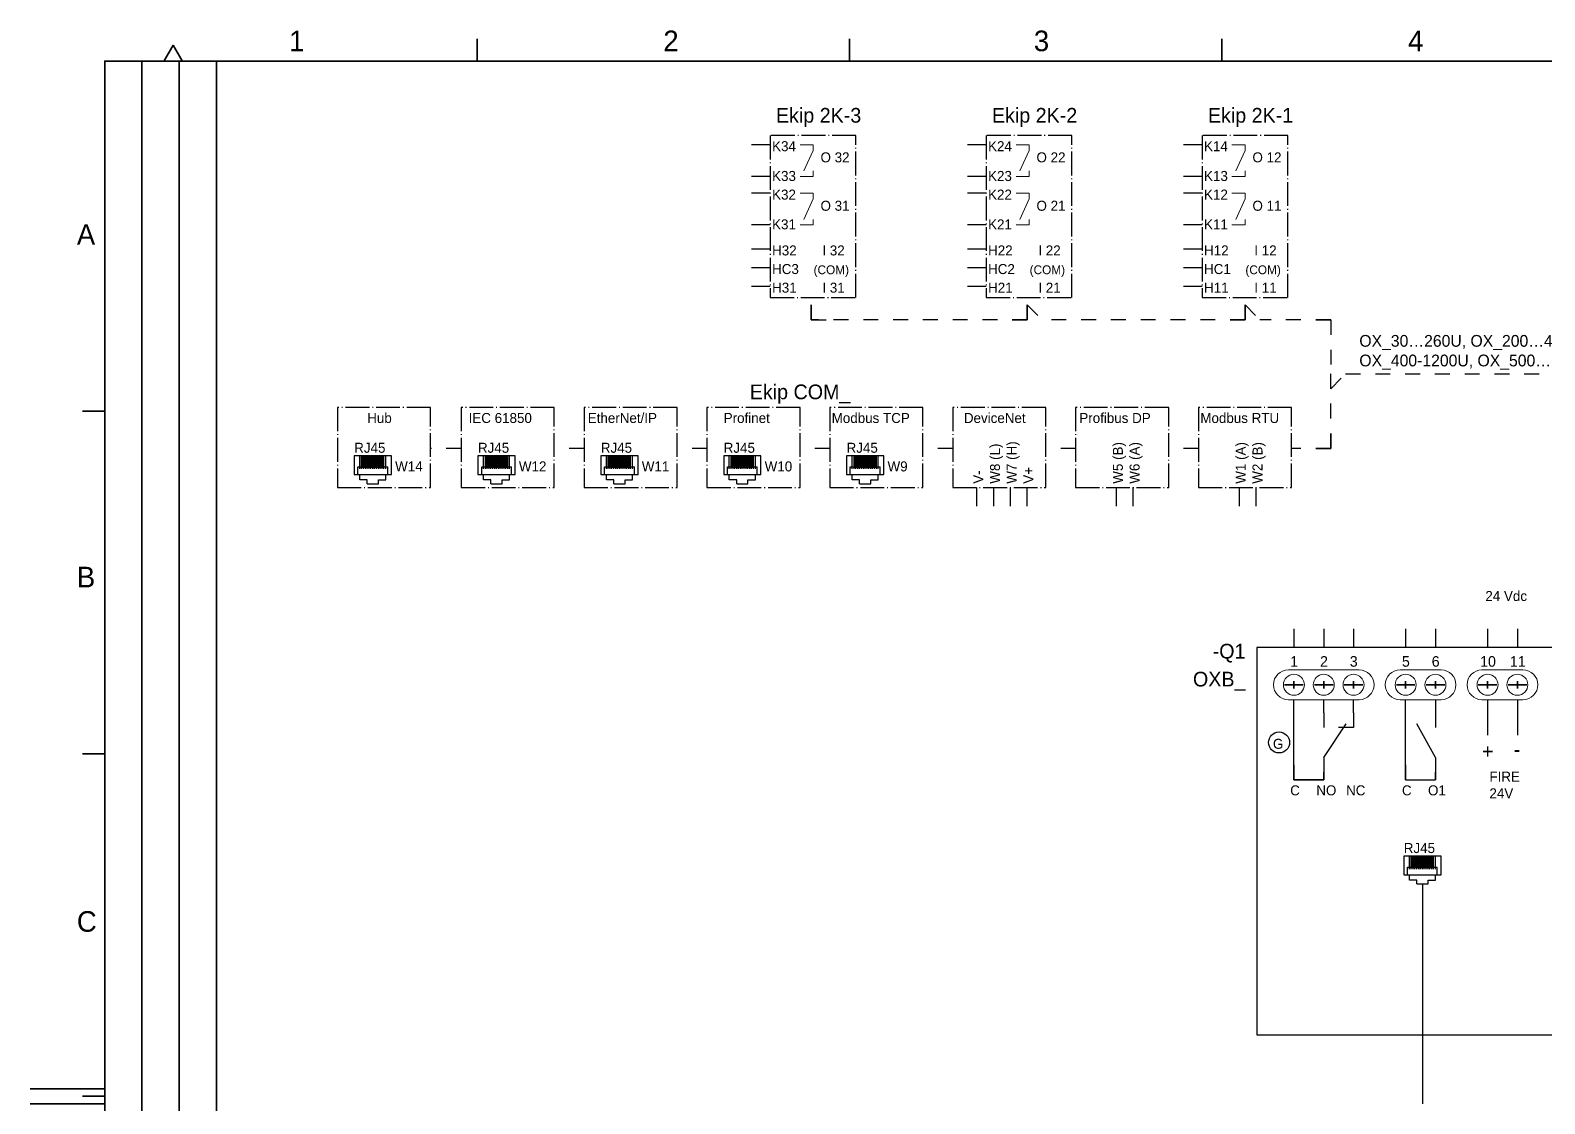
# Model space of a CAD drawing. Header units: millimetres. Extents: x 0 to 420, y 0 to 297.
# Drawn here: x 0 to 203.4, y 147 to 291.1 of the extents above; entities that cross this region are included whole.
import ezdxf
from ezdxf.enums import TextEntityAlignment as Align

# ---------------------------------------------------------------- set-up
doc = ezdxf.new("R2010")
doc.units = ezdxf.units.MM
doc.linetypes.add('EPL_DASH', pattern=[1, 0.5, -0.5])
doc.linetypes.add('EPL_DASHDOT', pattern=[1, 0.8, -0.1, 0, -0.1])
for name, color, linetype, lineweight in [('EPLAN100', 7, 'Continuous', 50), ('EPLAN110', 6, 'Continuous', 35), ('EPLAN201', 7, 'Continuous', 35), ('EPLAN300', 5, 'Continuous', 25), ('EPLAN302', 5, 'Continuous', 25), ('EPLAN305', 5, 'Continuous', 25), ('EPLAN307', 134, 'EPL_DASHDOT', 25), ('EPLAN311', 1, 'Continuous', 25), ('EPLAN314', 5, 'EPL_DASH', 25), ('EPLAN400', 5, 'Continuous', 35), ('EPLAN501', 7, 'Continuous', 35)]:
    doc.layers.add(name, color=color, linetype=linetype, lineweight=lineweight)
doc.styles.add('ABBvoice', font='')
doc.styles.get('ABBvoice').set_extended_font_data('ABBvoice')

# ---------------------------------------------------------------- blocks, each defined once
blk = doc.blocks.new('EPLFRAME')
at = {"color": 0, "linetype": 'Continuous', "lineweight": 25, "ltscale": 23.1}
blk.add_line((10, 287), (25, 287), dxfattribs=at)
at = {"layer": 'EPLAN201', "color": 0, "linetype": 'Continuous', "lineweight": 35, "ltscale": 23.1}
for p, q in [((17.96, 287.05), (19.19, 289.16)), ((20.41, 287.05), (19.19, 289.16)), ((60, 287), (60, 290)), ((110, 287), (110, 290)), ((160, 287), (160, 290)), ((15, 52), (15, 287)), ((20, 52), (20, 287)), ((25, 10), (25, 287)), ((10, 240), (7, 240)), ((10, 194), (7, 194)), ((10, 149), (0, 149)), ((10, 147), (0, 147)), ((10, 148), (7, 148))]:
    blk.add_line(p, q, dxfattribs=at)
at = {"layer": 'EPLAN201', "color": 0, "linetype": 'Continuous', "lineweight": 35, "ltscale": 4}
blk.add_lwpolyline([(10, 10), (410, 10), (410, 287), (10, 287)], close=True, dxfattribs=at)
at = {"color": 0}
for tag, p, height in [('14_40001', (228.25, 61.75), 1.98), ('14_40008', (319.25, 61.75), 1.98), ('14_40013', (350.25, 61.75), 1.98), ('14_40014', (380.25, 61.75), 1.98), ('14_40023', (13.75, 56.25), 1.98), ('14_40024', (18.75, 56.25), 1.98), ('14_40025', (23.75, 56.25), 1.98), ('14_40002', (228.25, 53.25), 1.98), ('14_40009', (289.25, 53.25), 1.98), ('14_40010', (319.25, 53.25), 1.98), ('14_40015', (350.25, 53.25), 1.98), ('14_40016', (380.25, 53.25), 1.98), ('14_40003', (228, 45), 1.98), ('14_40011', (289.25, 45), 1.98), ('14_40017', (350.25, 45), 1.98), ('14_40004', (228.25, 36.5), 1.98), ('14_40005', (264.25, 36.5), 1.98), ('14_40012', (289.25, 36.5), 1.98), ('14_40018', (350.25, 36.5), 1.98), ('14_40019', (350.25, 28.25), 1.98), ('14_40006', (258.75, 19.75), 1.98), ('14_40020', (341, 20.25), 1.98), ('4_11044', (353.25, 20.25), 1.98), ('14_10300', (405.75, 20.75), 1.42), ('14_40007', (258.75, 11.25), 1.98), ('14_40021', (340.25, 11.25), 1.98), ('14_40022', (401.75, 11.25), 1.98)]:
    blk.add_attdef(tag, p, '', height=height, dxfattribs=at)
blk.add_attdef('4_25020', text='', height=1.42, dxfattribs=at).set_placement((403.75, 20.75), align=Align.RIGHT)
at = {"layer": 'EPLAN201', "color": 0, "style": 'ABBvoice'}
for s, p in [('1', (34.75, 287.5)), ('2', (85, 287.5)), ('3', (134.75, 287.5)), ('4', (185, 287.5)), ('A', (6.25, 261.5)), ('B', (6.25, 215.5)), ('C', (6.25, 169.25))]:
    blk.add_text(s, height=2.77, dxfattribs=at).set_placement(p, align=Align.BOTTOM_LEFT)
blk = doc.blocks.new('EPLSYM_LibrarySPECIAL_Symbol0_Variant0_Placement1')
at = {"layer": 'EPLAN305', "color": 5, "linetype": 'Continuous', "lineweight": 25, "ltscale": 4}
blk.add_lwpolyline([(0, -52), (164.75, -52), (164.75, 0), (0, 0)], close=True, dxfattribs=at)
at = {"color": 5}
for tag, p in [('17_20010', (-1.5, -0.89525)), ('17_20011', (-1.5, -12.74525))]:
    blk.add_attdef(tag, text='', height=1.97625, dxfattribs=at).set_placement(p, align=Align.TOP_RIGHT)
at = {"color": 73}
blk.add_attdef('17_20300', text='', height=1.6254, dxfattribs=at).set_placement((-1.5, -4.57508), align=Align.TOP_RIGHT)
at = {"color": 0}
for tag, p in [('17_20027', (-1.5, -7.27508)), ('17_20901[1]', (-1.5, -9.97508)), ('17_20025', (-1.5, -15.37508)), ('17_20024', (-1.5, -18.07508))]:
    blk.add_attdef(tag, text='', height=1.6254, dxfattribs=at).set_placement(p, align=Align.TOP_RIGHT)
blk = doc.blocks.new('EPLSYM_LibraryIEC_symbol_Symbol1125_Variant4_Placement1')
at = {"layer": 'EPLAN300', "color": 5, "linetype": 'Continuous', "lineweight": 25}
for p, q in [((0, 4), (0, 2)), ((4, 4), (4, 2)), ((0, -2), (0, -4))]:
    blk.add_line(p, q, dxfattribs=at)
at = {"layer": 'EPLAN300', "color": 5, "linetype": 'Continuous', "lineweight": 25, "ltscale": 4}
for p, q in [((0, -2), (3, 2.5)), ((4, 2), (2, 2))]:
    blk.add_line(p, q, dxfattribs=at)
at = {"color": 5}
for tag, p in [('17_20029[3]', (0.4, 5.3)), ('17_20029[1]', (4.4, 5.3))]:
    blk.add_attdef(tag, text='', height=1.17, dxfattribs=at).set_placement(p, align=Align.BOTTOM_LEFT)
at = {"color": 0}
for tag, p in [('17_20028[3]', (0.4, 2.6)), ('17_20028[1]', (4.4, 2.6))]:
    blk.add_attdef(tag, text='', height=1.63, dxfattribs=at).set_placement(p, align=Align.BOTTOM_LEFT)
at = {"color": 5}
blk.add_attdef('17_20010', text='', height=2.26, dxfattribs=at).set_placement((-4, -0.23), align=Align.MIDDLE_RIGHT)
at = {"color": 73}
blk.add_attdef('17_20300', text='', height=1.63, dxfattribs=at).set_placement((-4, -3.39), align=Align.MIDDLE_RIGHT)
at = {"color": 0}
blk.add_attdef('17_20028[2]', text='', height=1.63, dxfattribs=at).set_placement((0.4, -2.93), align=Align.TOP_LEFT)
for tag, p in [('17_20027', (-4, -6.09)), ('17_20901[1]', (-4, -8.79)), ('17_20011', (-4, -11.49)), ('17_20025', (-4, -14.19)), ('17_20024', (-4, -16.89))]:
    blk.add_attdef(tag, text='', height=1.63, dxfattribs=at).set_placement(p, align=Align.MIDDLE_RIGHT)
at = {"color": 5}
blk.add_attdef('17_20029[2]', text='', height=1.17, dxfattribs=at).set_placement((0.4, -5.53), align=Align.TOP_LEFT)
at = {"color": 3}
blk.add_attdef('17_20201[1]', text='', height=1.63, dxfattribs=at).set_placement((-4, -19.59), align=Align.MIDDLE_RIGHT)
blk = doc.blocks.new('EPLSYM_LibraryIEC_symbol_Symbol1_Variant0_Placement1')
at = {"layer": 'EPLAN300', "color": 5, "linetype": 'Continuous', "lineweight": 25, "ltscale": 4}
blk.add_line((0, -2), (-2.5, 2.5), dxfattribs=at)
at = {"layer": 'EPLAN300', "color": 5, "linetype": 'Continuous', "lineweight": 25}
for p, q in [((0, 4), (0, 2)), ((0, -2), (0, -4))]:
    blk.add_line(p, q, dxfattribs=at)
at = {"color": 5}
blk.add_attdef('17_20029[1]', text='', height=1.17, dxfattribs=at).set_placement((0.6, 5.3), align=Align.BOTTOM_LEFT)
at = {"color": 0}
blk.add_attdef('17_20028[1]', text='', height=1.63, dxfattribs=at).set_placement((0.6, 2.6), align=Align.BOTTOM_LEFT)
at = {"color": 5}
blk.add_attdef('17_20010', text='', height=2.26, dxfattribs=at).set_placement((-4, -0.23), align=Align.MIDDLE_RIGHT)
at = {"color": 73}
blk.add_attdef('17_20300', text='', height=1.63, dxfattribs=at).set_placement((-4, -3.39), align=Align.MIDDLE_RIGHT)
at = {"color": 0}
blk.add_attdef('17_20028[2]', text='', height=1.63, dxfattribs=at).set_placement((0.6, -2.93), align=Align.TOP_LEFT)
for tag, p in [('17_20027', (-4, -6.09)), ('17_20901[1]', (-4, -8.79)), ('17_20011', (-4, -11.49)), ('17_20025', (-4, -14.19)), ('17_20024', (-4, -16.89))]:
    blk.add_attdef(tag, text='', height=1.63, dxfattribs=at).set_placement(p, align=Align.MIDDLE_RIGHT)
at = {"color": 5}
blk.add_attdef('17_20029[2]', text='', height=1.17, dxfattribs=at).set_placement((0.6, -5.53), align=Align.TOP_LEFT)
at = {"color": 3}
blk.add_attdef('17_20201[1]', text='', height=1.63, dxfattribs=at).set_placement((-4, -19.59), align=Align.MIDDLE_RIGHT)
blk = doc.blocks.new('EPLSYM_LibrarySPECIAL_Symbol58_Variant0_Placement1')
at = {"layer": 'EPLAN302', "color": 5, "linetype": 'Continuous', "lineweight": 25, "ltscale": 4}
blk.add_line((0, 0), (0, -2.5), dxfattribs=at)
at = {"color": 5}
blk.add_attdef('17_20039', text='', height=1.1739, dxfattribs=at).set_placement((1, -0.73478), align=Align.TOP_LEFT)
at = {"color": 0}
blk.add_attdef('17_20036', text='', height=1.6254, dxfattribs=at).set_placement((0, -2.82508), align=Align.TOP_CENTER)
blk = doc.blocks.new('EPLSYM_LibrarySPECIAL_Symbol5_Variant0_Placement1_1')
at = {"layer": 'EPLAN314', "color": 5, "linetype": 'Continuous', "lineweight": 20, "ltscale": 2.7}
for p, q in [((11.5, 2), (2, 2)), ((2, -2), (11.5, -2))]:
    blk.add_line(p, q, dxfattribs=at)
for centre, start, end in [((2, 0), 90, 270), ((11.5, 0), 270, 90)]:
    blk.add_arc(centre, 2, start, end, dxfattribs=at)
blk = doc.blocks.new('EPLSYM_LibrarySPECIAL_Symbol5_Variant0_Placement1_2')
at = {"layer": 'EPLAN314', "color": 5, "linetype": 'Continuous', "lineweight": 20, "ltscale": 2.7}
for p, q in [((7.5, 2), (2, 2)), ((2, -2), (7.5, -2))]:
    blk.add_line(p, q, dxfattribs=at)
for centre, start, end in [((2, 0), 90, 270), ((7.5, 0), 270, 90)]:
    blk.add_arc(centre, 2, start, end, dxfattribs=at)
blk = doc.blocks.new('EPLSYM_LibrarySPECIAL_Symbol5_Variant0_Placement1_3')
at = {"layer": 'EPLAN314', "color": 5, "linetype": 'Continuous', "lineweight": 20, "ltscale": 2.7}
for p, q in [((7.5, 2), (2, 2)), ((2, -2), (7.5, -2))]:
    blk.add_line(p, q, dxfattribs=at)
for centre, start, end in [((2, 0), 90, 270), ((7.5, 0), 270, 90)]:
    blk.add_arc(centre, 2, start, end, dxfattribs=at)
blk = doc.blocks.new('EPLSYM_LibrarySPECIAL_Symbol58_Variant2_Placement1')
at = {"layer": 'EPLAN302', "color": 5, "linetype": 'Continuous', "lineweight": 25, "ltscale": 4}
blk.add_line((0, 0), (0, 2.5), dxfattribs=at)
at = {"color": 0}
blk.add_attdef('17_20036', text='', height=1.63, dxfattribs=at).set_placement((0, 3), align=Align.BOTTOM_CENTER)
at = {"color": 5}
blk.add_attdef('17_20039', text='', height=1.17, dxfattribs=at).set_placement((1, 0.5), align=Align.BOTTOM_LEFT)
blk = doc.blocks.new('EPLSYM_LibrarySPECIAL_Symbol2_Variant0_Placement1_5')
at = {"layer": 'EPLAN307', "color": 134, "linetype": 'EPL_DASHDOT', "lineweight": 25, "ltscale": 4}
blk.add_lwpolyline([(0, -10.75), (12.5, -10.75), (12.5, 0), (0, 0)], close=True, dxfattribs=at)
at = {"color": 5}
blk.add_attdef('88_20010', text='', height=2.2575, dxfattribs=at).set_placement((-1.5, -0.9515), align=Align.TOP_RIGHT)
at = {"color": 0}
for tag, p in [('88_20027', (-1.5, -4.57508)), ('88_20901[1]', (-1.5, -7.27508)), ('88_20011', (-1.5, -9.97508)), ('88_20025', (-1.5, -12.67508)), ('88_20024', (-1.5, -15.37508))]:
    blk.add_attdef(tag, text='', height=1.6254, dxfattribs=at).set_placement(p, align=Align.TOP_RIGHT)
blk = doc.blocks.new('EPLSYM_LibrarySPECIAL_Symbol2_Variant0_Placement1_7')
at = {"layer": 'EPLAN307', "color": 134, "linetype": 'EPL_DASHDOT', "lineweight": 25, "ltscale": 4}
blk.add_lwpolyline([(0, -10.75), (12.5, -10.75), (12.5, 0), (0, 0)], close=True, dxfattribs=at)
at = {"color": 5}
blk.add_attdef('88_20010', text='', height=2.2575, dxfattribs=at).set_placement((-1.5, -0.9515), align=Align.TOP_RIGHT)
at = {"color": 0}
for tag, p in [('88_20027', (-1.5, -4.57508)), ('88_20901[1]', (-1.5, -7.27508)), ('88_20011', (-1.5, -9.97508)), ('88_20025', (-1.5, -12.67508)), ('88_20024', (-1.5, -15.37508))]:
    blk.add_attdef(tag, text='', height=1.6254, dxfattribs=at).set_placement(p, align=Align.TOP_RIGHT)
blk = doc.blocks.new('EPLSYM_LibrarySPECIAL_Symbol2_Variant0_Placement1_8')
at = {"layer": 'EPLAN307', "color": 134, "linetype": 'EPL_DASHDOT', "lineweight": 25, "ltscale": 4}
blk.add_lwpolyline([(0, -10.75), (12.5, -10.75), (12.5, 0), (0, 0)], close=True, dxfattribs=at)
at = {"color": 5}
blk.add_attdef('88_20010', text='', height=2.2575, dxfattribs=at).set_placement((-1.5, -0.9515), align=Align.TOP_RIGHT)
at = {"color": 0}
for tag, p in [('88_20027', (-1.5, -4.57508)), ('88_20901[1]', (-1.5, -7.27508)), ('88_20011', (-1.5, -9.97508)), ('88_20025', (-1.5, -12.67508)), ('88_20024', (-1.5, -15.37508))]:
    blk.add_attdef(tag, text='', height=1.6254, dxfattribs=at).set_placement(p, align=Align.TOP_RIGHT)
blk = doc.blocks.new('EPLSYM_LibrarySPECIAL_Symbol2_Variant0_Placement1_9')
at = {"layer": 'EPLAN307', "color": 134, "linetype": 'EPL_DASHDOT', "lineweight": 25, "ltscale": 4}
blk.add_lwpolyline([(0, -10.75), (12.5, -10.75), (12.5, 0), (0, 0)], close=True, dxfattribs=at)
at = {"color": 5}
blk.add_attdef('88_20010', text='', height=2.2575, dxfattribs=at).set_placement((-1.5, -0.9515), align=Align.TOP_RIGHT)
at = {"color": 0}
for tag, p in [('88_20027', (-1.5, -4.57508)), ('88_20901[1]', (-1.5, -7.27508)), ('88_20011', (-1.5, -9.97508)), ('88_20025', (-1.5, -12.67508)), ('88_20024', (-1.5, -15.37508))]:
    blk.add_attdef(tag, text='', height=1.6254, dxfattribs=at).set_placement(p, align=Align.TOP_RIGHT)
blk = doc.blocks.new('EPLSYM_LibrarySPECIAL_Symbol2_Variant0_Placement1_10')
at = {"layer": 'EPLAN307', "color": 134, "linetype": 'EPL_DASHDOT', "lineweight": 25, "ltscale": 4}
blk.add_lwpolyline([(0, -10.75), (12.5, -10.75), (12.5, 0), (0, 0)], close=True, dxfattribs=at)
at = {"color": 5}
blk.add_attdef('88_20010', text='', height=2.2575, dxfattribs=at).set_placement((-1.5, -0.9515), align=Align.TOP_RIGHT)
at = {"color": 0}
for tag, p in [('88_20027', (-1.5, -4.57508)), ('88_20901[1]', (-1.5, -7.27508)), ('88_20011', (-1.5, -9.97508)), ('88_20025', (-1.5, -12.67508)), ('88_20024', (-1.5, -15.37508))]:
    blk.add_attdef(tag, text='', height=1.6254, dxfattribs=at).set_placement(p, align=Align.TOP_RIGHT)
blk = doc.blocks.new('EPLSYM_LibrarySPECIAL_Symbol2_Variant0_Placement1_11')
at = {"layer": 'EPLAN307', "color": 134, "linetype": 'EPL_DASHDOT', "lineweight": 25, "ltscale": 4}
blk.add_lwpolyline([(0, -10.75), (12.5, -10.75), (12.5, 0), (0, 0)], close=True, dxfattribs=at)
at = {"color": 5}
blk.add_attdef('88_20010', text='', height=2.2575, dxfattribs=at).set_placement((-1.5, -0.9515), align=Align.TOP_RIGHT)
at = {"color": 0}
for tag, p in [('88_20027', (-1.5, -4.57508)), ('88_20901[1]', (-1.5, -7.27508)), ('88_20011', (-1.5, -9.97508)), ('88_20025', (-1.5, -12.67508)), ('88_20024', (-1.5, -15.37508))]:
    blk.add_attdef(tag, text='', height=1.6254, dxfattribs=at).set_placement(p, align=Align.TOP_RIGHT)
blk = doc.blocks.new('EPLSYM_LibrarySPECIAL_Symbol2_Variant0_Placement1_12')
at = {"layer": 'EPLAN307', "color": 134, "linetype": 'EPL_DASHDOT', "lineweight": 25, "ltscale": 4}
blk.add_lwpolyline([(0, -10.75), (12.5, -10.75), (12.5, 0), (0, 0)], close=True, dxfattribs=at)
at = {"color": 5}
blk.add_attdef('88_20010', text='', height=2.2575, dxfattribs=at).set_placement((-1.5, -0.9515), align=Align.TOP_RIGHT)
at = {"color": 0}
for tag, p in [('88_20027', (-1.5, -4.57508)), ('88_20901[1]', (-1.5, -7.27508)), ('88_20011', (-1.5, -9.97508)), ('88_20025', (-1.5, -12.67508)), ('88_20024', (-1.5, -15.37508))]:
    blk.add_attdef(tag, text='', height=1.6254, dxfattribs=at).set_placement(p, align=Align.TOP_RIGHT)
blk = doc.blocks.new('EPLSYM_LibrarySPECIAL_Symbol58_Variant5_Placement1')
at = {"layer": 'EPLAN302', "color": 5, "linetype": 'Continuous', "lineweight": 25, "ltscale": 4}
blk.add_line((2.5, 0), (0, 0), dxfattribs=at)
at = {"color": 5}
blk.add_attdef('17_20039', text='', height=1.1739, dxfattribs=at).set_placement((-1, 0.5), align=Align.BOTTOM_RIGHT)
at = {"color": 0}
blk.add_attdef('17_20036', text='', height=1.6254, dxfattribs=at).set_placement((3, -0.16254), align=Align.MIDDLE_LEFT)
blk = doc.blocks.new('EPLSYM_LibrarySPECIAL_Symbol2_Variant0_Placement1_13')
at = {"layer": 'EPLAN307', "color": 134, "linetype": 'EPL_DASHDOT', "lineweight": 25, "ltscale": 4}
blk.add_lwpolyline([(0, -21.75), (11.5, -21.75), (11.5, 0), (0, 0)], close=True, dxfattribs=at)
at = {"color": 5}
blk.add_attdef('88_20010', text='', height=1.97625, dxfattribs=at).set_placement((-1.5, -0.89525), align=Align.TOP_RIGHT)
at = {"color": 0}
for tag, p in [('88_20027', (-1.5, -4.57508)), ('88_20901[1]', (-1.5, -7.27508)), ('88_20011', (-1.5, -9.97508)), ('88_20025', (-1.5, -12.67508)), ('88_20024', (-1.5, -15.37508))]:
    blk.add_attdef(tag, text='', height=1.6254, dxfattribs=at).set_placement(p, align=Align.TOP_RIGHT)
blk = doc.blocks.new('EPLSYM_LibrarySPECIAL_Symbol2_Variant0_Placement1_14')
at = {"layer": 'EPLAN307', "color": 134, "linetype": 'EPL_DASHDOT', "lineweight": 25, "ltscale": 4}
blk.add_lwpolyline([(0, -21.75), (11.5, -21.75), (11.5, 0), (0, 0)], close=True, dxfattribs=at)
at = {"color": 5}
blk.add_attdef('88_20010', text='', height=1.97625, dxfattribs=at).set_placement((-1.5, -0.89525), align=Align.TOP_RIGHT)
at = {"color": 0}
for tag, p in [('88_20027', (-1.5, -4.57508)), ('88_20901[1]', (-1.5, -7.27508)), ('88_20011', (-1.5, -9.97508)), ('88_20025', (-1.5, -12.67508)), ('88_20024', (-1.5, -15.37508))]:
    blk.add_attdef(tag, text='', height=1.6254, dxfattribs=at).set_placement(p, align=Align.TOP_RIGHT)
blk = doc.blocks.new('EPLSYM_LibrarySPECIAL_Symbol2_Variant0_Placement1_15')
at = {"layer": 'EPLAN307', "color": 134, "linetype": 'EPL_DASHDOT', "lineweight": 25, "ltscale": 4}
blk.add_lwpolyline([(0, -21.75), (11.5, -21.75), (11.5, 0), (0, 0)], close=True, dxfattribs=at)
at = {"color": 5}
blk.add_attdef('88_20010', text='', height=1.97625, dxfattribs=at).set_placement((-1.5, -0.89525), align=Align.TOP_RIGHT)
at = {"color": 0}
for tag, p in [('88_20027', (-1.5, -4.57508)), ('88_20901[1]', (-1.5, -7.27508)), ('88_20011', (-1.5, -9.97508)), ('88_20025', (-1.5, -12.67508)), ('88_20024', (-1.5, -15.37508))]:
    blk.add_attdef(tag, text='', height=1.6254, dxfattribs=at).set_placement(p, align=Align.TOP_RIGHT)
blk = doc.blocks.new('EPLSYM_LibrarySPECIAL_Symbol58_Variant4_Placement1')
at = {"layer": 'EPLAN302', "color": 5, "linetype": 'Continuous', "lineweight": 25, "ltscale": 4}
blk.add_line((0, 0), (0, -2.5), dxfattribs=at)
at = {"color": 5}
blk.add_attdef('17_20039', text='', height=1.1739, dxfattribs=at).set_placement((1, -0.73478), align=Align.TOP_LEFT)
at = {"color": 0}
blk.add_attdef('17_20036', text='', height=1.6254, dxfattribs=at).set_placement((0, -2.82508), align=Align.TOP_CENTER)
blk = doc.blocks.new('EPLSYM_LibrarySPECIAL_Symbol2_Variant0_Placement1_16')
at = {"layer": 'EPLAN307', "color": 134, "linetype": 'EPL_DASHDOT', "lineweight": 25, "ltscale": 4}
blk.add_lwpolyline([(0, -10.75), (12.5, -10.75), (12.5, 0), (0, 0)], close=True, dxfattribs=at)
at = {"color": 5}
blk.add_attdef('88_20010', text='', height=2.2575, dxfattribs=at).set_placement((-1.5, -0.9515), align=Align.TOP_RIGHT)
at = {"color": 0}
for tag, p in [('88_20027', (-1.5, -4.57508)), ('88_20901[1]', (-1.5, -7.27508)), ('88_20011', (-1.5, -9.97508)), ('88_20025', (-1.5, -12.67508)), ('88_20024', (-1.5, -15.37508))]:
    blk.add_attdef(tag, text='', height=1.6254, dxfattribs=at).set_placement(p, align=Align.TOP_RIGHT)

msp = doc.modelspace()

# ---------------------------------------------------------------- linework, layer by layer
at = {"layer": 'EPLAN100', "color": 0, "linetype": 'Continuous', "lineweight": 18, "ltscale": 4}
for p, q in [((103.36, 275.75), (105.11, 275.75)), ((105.11, 275), (103.86, 272.25)), ((105.11, 275.75), (105.11, 275)), ((132.36, 275.75), (134.11, 275.75)), ((134.11, 275), (132.86, 272.25)), ((134.11, 275.75), (134.11, 275)), ((161.36, 275.75), (163.11, 275.75)), ((163.11, 275), (161.86, 272.25)), ((163.11, 275.75), (163.11, 275)), ((105.11, 271.5), (103.36, 271.5)), ((105.11, 272.25), (105.11, 271.5)), ((134.11, 271.5), (132.36, 271.5)), ((134.11, 272.25), (134.11, 271.5)), ((163.11, 271.5), (161.36, 271.5)), ((163.11, 272.25), (163.11, 271.5)), ((103.36, 269.25), (105.11, 269.25)), ((105.11, 268.5), (103.86, 265.75)), ((105.11, 269.25), (105.11, 268.5)), ((132.36, 269.25), (134.11, 269.25)), ((134.11, 268.5), (132.86, 265.75)), ((134.11, 269.25), (134.11, 268.5)), ((161.36, 269.25), (163.11, 269.25)), ((163.11, 268.5), (161.86, 265.75)), ((163.11, 269.25), (163.11, 268.5)), ((105.11, 265), (103.36, 265)), ((105.11, 265.75), (105.11, 265)), ((134.11, 265), (132.36, 265)), ((134.11, 265.75), (134.11, 265)), ((163.11, 265), (161.36, 265)), ((163.11, 265.75), (163.11, 265))]:
    msp.add_line(p, q, dxfattribs=at)
at = {"layer": 'EPLAN100', "color": 0, "linetype": 'Continuous', "lineweight": 25, "ltscale": 4}
for p, q in [((44.24, 232.25), (44.24, 234)), ((44.49, 232.25), (44.49, 234)), ((44.74, 232.25), (44.74, 234)), ((44.99, 232.25), (44.99, 234)), ((45.24, 232.25), (45.24, 234)), ((45.49, 232.25), (45.49, 234)), ((45.74, 232.25), (45.74, 234)), ((45.99, 232.25), (45.99, 234)), ((46.24, 232.25), (46.24, 234)), ((46.49, 232.25), (46.49, 234)), ((46.74, 232.25), (46.74, 234)), ((46.99, 232.25), (46.99, 234)), ((47.24, 232.25), (47.24, 234)), ((47.49, 232.25), (47.49, 234)), ((47.74, 232.25), (47.74, 234)), ((60.86, 232.25), (60.86, 234)), ((61.11, 232.25), (61.11, 234)), ((61.36, 232.25), (61.36, 234)), ((61.61, 232.25), (61.61, 234)), ((61.86, 232.25), (61.86, 234)), ((62.11, 232.25), (62.11, 234)), ((62.36, 232.25), (62.36, 234)), ((62.61, 232.25), (62.61, 234)), ((62.86, 232.25), (62.86, 234)), ((63.11, 232.25), (63.11, 234)), ((63.36, 232.25), (63.36, 234)), ((63.61, 232.25), (63.61, 234)), ((63.86, 232.25), (63.86, 234)), ((64.11, 232.25), (64.11, 234)), ((64.36, 232.25), (64.36, 234)), ((77.36, 232.25), (77.36, 234)), ((77.61, 232.25), (77.61, 234)), ((77.86, 232.25), (77.86, 234)), ((78.11, 232.25), (78.11, 234)), ((78.36, 232.25), (78.36, 234)), ((78.61, 232.25), (78.61, 234)), ((78.86, 232.25), (78.86, 234)), ((79.11, 232.25), (79.11, 234)), ((79.36, 232.25), (79.36, 234)), ((79.61, 232.25), (79.61, 234)), ((79.86, 232.25), (79.86, 234)), ((80.11, 232.25), (80.11, 234)), ((80.36, 232.25), (80.36, 234)), ((80.61, 232.25), (80.61, 234)), ((80.86, 232.25), (80.86, 234)), ((93.86, 232.25), (93.86, 234)), ((94.11, 232.25), (94.11, 234)), ((94.36, 232.25), (94.36, 234)), ((94.61, 232.25), (94.61, 234)), ((94.86, 232.25), (94.86, 234)), ((95.11, 232.25), (95.11, 234)), ((95.36, 232.25), (95.36, 234)), ((95.61, 232.25), (95.61, 234)), ((95.86, 232.25), (95.86, 234)), ((96.11, 232.25), (96.11, 234)), ((96.36, 232.25), (96.36, 234)), ((96.61, 232.25), (96.61, 234)), ((96.86, 232.25), (96.86, 234)), ((97.11, 232.25), (97.11, 234)), ((97.36, 232.25), (97.36, 234)), ((110.36, 232.25), (110.36, 234)), ((110.61, 232.25), (110.61, 234)), ((110.86, 232.25), (110.86, 234)), ((111.11, 232.25), (111.11, 234)), ((111.36, 232.25), (111.36, 234)), ((111.61, 232.25), (111.61, 234)), ((111.86, 232.25), (111.86, 234)), ((112.11, 232.25), (112.11, 234)), ((112.36, 232.25), (112.36, 234)), ((112.61, 232.25), (112.61, 234)), ((112.86, 232.25), (112.86, 234)), ((113.11, 232.25), (113.11, 234)), ((113.36, 232.25), (113.36, 234)), ((113.61, 232.25), (113.61, 234)), ((113.86, 232.25), (113.86, 234)), ((43.99, 231.5), (43.99, 232.5)), ((43.99, 232.5), (47.99, 232.5)), ((47.99, 231.5), (47.99, 232.5)), ((60.61, 231.5), (60.61, 232.5)), ((60.61, 232.5), (64.61, 232.5)), ((64.61, 231.5), (64.61, 232.5)), ((77.11, 231.5), (77.11, 232.5)), ((77.11, 232.5), (81.11, 232.5)), ((81.11, 231.5), (81.11, 232.5)), ((93.61, 231.5), (93.61, 232.5)), ((93.61, 232.5), (97.61, 232.5)), ((97.61, 231.5), (97.61, 232.5)), ((110.11, 231.5), (110.11, 232.5)), ((110.11, 232.5), (114.11, 232.5)), ((114.11, 231.5), (114.11, 232.5)), ((44.24, 230.75), (44.24, 231.5)), ((45.24, 230.75), (44.24, 230.75)), ((45.24, 230.25), (45.24, 230.75)), ((45.24, 230.25), (46.74, 230.25)), ((46.74, 230.25), (46.74, 230.75)), ((46.74, 230.75), (47.74, 230.75)), ((47.74, 230.75), (47.74, 231.5)), ((60.86, 230.75), (60.86, 231.5)), ((61.86, 230.75), (60.86, 230.75)), ((61.86, 230.25), (61.86, 230.75)), ((61.86, 230.25), (63.36, 230.25)), ((63.36, 230.25), (63.36, 230.75)), ((63.36, 230.75), (64.36, 230.75)), ((64.36, 230.75), (64.36, 231.5)), ((77.36, 230.75), (77.36, 231.5)), ((78.36, 230.75), (77.36, 230.75)), ((78.36, 230.25), (78.36, 230.75)), ((78.36, 230.25), (79.86, 230.25)), ((79.86, 230.25), (79.86, 230.75)), ((79.86, 230.75), (80.86, 230.75)), ((80.86, 230.75), (80.86, 231.5)), ((93.86, 230.75), (93.86, 231.5)), ((94.86, 230.75), (93.86, 230.75)), ((94.86, 230.25), (94.86, 230.75)), ((94.86, 230.25), (96.36, 230.25)), ((96.36, 230.25), (96.36, 230.75)), ((96.36, 230.75), (97.36, 230.75)), ((97.36, 230.75), (97.36, 231.5)), ((110.36, 230.75), (110.36, 231.5)), ((111.36, 230.75), (110.36, 230.75)), ((111.36, 230.25), (111.36, 230.75)), ((111.36, 230.25), (112.86, 230.25)), ((112.86, 230.25), (112.86, 230.75)), ((112.86, 230.75), (113.86, 230.75)), ((113.86, 230.75), (113.86, 231.5)), ((185.18, 178.5), (185.18, 180.25)), ((185.43, 178.5), (185.43, 180.25)), ((185.68, 178.5), (185.68, 180.25)), ((185.93, 178.5), (185.93, 180.25)), ((186.18, 178.5), (186.18, 180.25)), ((186.43, 178.5), (186.43, 180.25)), ((186.68, 178.5), (186.68, 180.25)), ((186.93, 178.5), (186.93, 180.25)), ((187.18, 178.5), (187.18, 180.25)), ((187.43, 178.5), (187.43, 180.25)), ((187.68, 178.5), (187.68, 180.25)), ((187.93, 178.5), (187.93, 180.25)), ((188.18, 178.5), (188.18, 180.25)), ((188.43, 178.5), (188.43, 180.25)), ((188.68, 178.5), (188.68, 180.25)), ((184.93, 177.75), (184.93, 178.75)), ((184.93, 178.75), (188.93, 178.75)), ((185.18, 177), (185.18, 177.75)), ((186.18, 177), (185.18, 177)), ((186.18, 176.5), (186.18, 177)), ((187.68, 176.5), (187.68, 177)), ((187.68, 177), (188.68, 177)), ((188.68, 177), (188.68, 177.75)), ((188.93, 177.75), (188.93, 178.75)), ((186.18, 176.5), (187.68, 176.5))]:
    msp.add_line(p, q, dxfattribs=at)
at = {"layer": 'EPLAN100', "color": 0, "linetype": 'Continuous', "lineweight": 50, "ltscale": 4}
for p, q in [((44.49, 233.75), (47.49, 233.75)), ((44.49, 233.5), (47.49, 233.5)), ((44.49, 233.25), (47.49, 233.25)), ((44.49, 233), (47.49, 233)), ((44.49, 232.75), (47.49, 232.75)), ((44.49, 232.5), (47.49, 232.5)), ((61.11, 233.75), (64.11, 233.75)), ((61.11, 233.5), (64.11, 233.5)), ((61.11, 233.25), (64.11, 233.25)), ((61.11, 233), (64.11, 233)), ((61.11, 232.75), (64.11, 232.75)), ((61.11, 232.5), (64.11, 232.5)), ((77.61, 233.75), (80.61, 233.75)), ((77.61, 233.5), (80.61, 233.5)), ((77.61, 233.25), (80.61, 233.25)), ((77.61, 233), (80.61, 233)), ((77.61, 232.75), (80.61, 232.75)), ((77.61, 232.5), (80.61, 232.5)), ((94.11, 233.75), (97.11, 233.75)), ((94.11, 233.5), (97.11, 233.5)), ((94.11, 233.25), (97.11, 233.25)), ((94.11, 233), (97.11, 233)), ((94.11, 232.75), (97.11, 232.75)), ((94.11, 232.5), (97.11, 232.5)), ((110.61, 233.75), (113.61, 233.75)), ((110.61, 233.5), (113.61, 233.5)), ((110.61, 233.25), (113.61, 233.25)), ((110.61, 233), (113.61, 233)), ((110.61, 232.75), (113.61, 232.75)), ((110.61, 232.5), (113.61, 232.5)), ((185.43, 180), (188.43, 180)), ((185.43, 179.75), (188.43, 179.75)), ((185.43, 179.5), (188.43, 179.5)), ((185.43, 179.25), (188.43, 179.25)), ((185.43, 179), (188.43, 179)), ((185.43, 178.75), (188.43, 178.75))]:
    msp.add_line(p, q, dxfattribs=at)
at = {"layer": 'EPLAN100', "color": 5, "linetype": 'Continuous', "lineweight": 35, "ltscale": 4}
for p, q in [((169.68, 203.75), (169.68, 202.75)), ((173.68, 203.75), (173.68, 202.75)), ((177.68, 203.75), (177.68, 202.75)), ((184.68, 203.75), (184.68, 202.75)), ((188.68, 203.75), (188.68, 202.75)), ((195.68, 203.75), (195.68, 202.75)), ((199.68, 203.75), (199.68, 202.75)), ((168.43, 203.25), (170.93, 203.25)), ((172.43, 203.25), (174.93, 203.25)), ((176.43, 203.25), (178.93, 203.25)), ((183.43, 203.25), (185.93, 203.25)), ((187.43, 203.25), (189.93, 203.25)), ((194.43, 203.25), (196.93, 203.25)), ((198.43, 203.25), (200.93, 203.25))]:
    msp.add_line(p, q, dxfattribs=at)
at = {"layer": 'EPLAN100', "color": 1, "linetype": 'Continuous', "lineweight": 25, "ltscale": 4}
msp.add_line((186.93, 176.5), (186.93, 147), dxfattribs=at)
at = {"layer": 'EPLAN100', "color": 0, "linetype": 'Continuous', "lineweight": 25, "ltscale": 4}
for points in [[(43.49, 231.5), (48.49, 231.5), (48.49, 234), (43.49, 234)], [(60.11, 231.5), (65.11, 231.5), (65.11, 234), (60.11, 234)], [(76.61, 231.5), (81.61, 231.5), (81.61, 234), (76.61, 234)], [(93.11, 231.5), (98.11, 231.5), (98.11, 234), (93.11, 234)], [(109.61, 231.5), (114.61, 231.5), (114.61, 234), (109.61, 234)], [(184.43, 177.75), (189.43, 177.75), (189.43, 180.25), (184.43, 180.25)]]:
    msp.add_lwpolyline(points, close=True, dxfattribs=at)
at = {"layer": 'EPLAN100', "color": 5, "linetype": 'Continuous', "lineweight": 20, "ltscale": 4}
for centre in [(169.68, 203.25), (173.68, 203.25), (177.68, 203.25), (184.68, 203.25), (188.68, 203.25), (195.68, 203.25), (199.68, 203.25)]:
    msp.add_circle(centre, 1.41, dxfattribs=at)
at = {"layer": 'EPLAN100', "color": 0, "linetype": 'Continuous', "lineweight": 25, "ltscale": 4}
msp.add_circle((167.68, 195.5), 1.41, dxfattribs=at)
at = {"layer": 'EPLAN311', "color": 1, "linetype": 'EPL_DASH', "lineweight": 25, "ltscale": 4}
for p, q in [((104.86, 252.25), (104.86, 255.25)), ((104.86, 254.25), (104.86, 252.25)), ((133.86, 252.25), (133.86, 255.25)), ((133.86, 254.25), (133.86, 252.25)), ((133.86, 254.25), (135.86, 252.25)), ((163.11, 252.25), (163.11, 255.25)), ((163.11, 254.25), (163.11, 252.25)), ((163.11, 254.25), (165.11, 252.25)), ((133.86, 252.25), (104.86, 252.25)), ((104.86, 252.25), (106.86, 252.25)), ((131.86, 252.25), (133.86, 252.25)), ((163.11, 252.25), (135.86, 252.25)), ((161.11, 252.25), (163.11, 252.25)), ((174.61, 252.25), (165.11, 252.25)), ((172.61, 252.25), (174.61, 252.25)), ((174.61, 252.25), (174.61, 245)), ((174.61, 252.25), (174.61, 250.25)), ((174.61, 243), (174.61, 247)), ((174.61, 235), (174.61, 245)), ((174.61, 243), (176.61, 245)), ((176.61, 245), (223.93, 245)), ((174.61, 237), (174.61, 235)), ((57.86, 235), (53.74, 235)), ((74.36, 235), (70.36, 235)), ((90.86, 235), (86.86, 235)), ((107.36, 235), (103.36, 235)), ((123.86, 235), (119.86, 235)), ((140.36, 235), (136.36, 235)), ((156.86, 235), (152.86, 235)), ((174.61, 235), (169.36, 235)), ((172.61, 235), (174.61, 235))]:
    msp.add_line(p, q, dxfattribs=at)
at = {"layer": 'EPLAN311', "color": 1, "linetype": 'Continuous', "lineweight": 25, "ltscale": 4}
for p, q in [((169.68, 190.5), (169.68, 201.25)), ((173.68, 199.5), (173.68, 201.25)), ((177.68, 199.5), (177.68, 201.25)), ((184.68, 190.5), (184.68, 201.25)), ((188.68, 201.25), (188.68, 199.5)), ((195.68, 201.25), (195.68, 199)), ((199.68, 201.25), (199.68, 199)), ((169.68, 192.5), (169.68, 190.5)), ((173.68, 192.5), (173.68, 190.5)), ((173.68, 190.5), (173.68, 191.5)), ((184.68, 192.5), (184.68, 190.5)), ((188.68, 192.5), (188.68, 190.5)), ((188.68, 190.5), (188.68, 191.5)), ((173.68, 190.5), (169.68, 190.5)), ((169.68, 190.5), (171.68, 190.5)), ((171.68, 190.5), (173.68, 190.5)), ((184.68, 190.5), (188.68, 190.5)), ((184.68, 190.5), (186.68, 190.5)), ((186.68, 190.5), (188.68, 190.5))]:
    msp.add_line(p, q, dxfattribs=at)

# ---------------------------------------------------------------- block references
for name, p in [('EPLFRAME', (0, 0)), ('EPLSYM_LibrarySPECIAL_Symbol58_Variant5_Placement1', (96.86, 275.75)), ('EPLSYM_LibrarySPECIAL_Symbol58_Variant5_Placement1', (125.86, 275.75)), ('EPLSYM_LibrarySPECIAL_Symbol58_Variant5_Placement1', (154.86, 275.75)), ('EPLSYM_LibrarySPECIAL_Symbol58_Variant5_Placement1', (96.86, 271.5)), ('EPLSYM_LibrarySPECIAL_Symbol58_Variant5_Placement1', (125.86, 271.5)), ('EPLSYM_LibrarySPECIAL_Symbol58_Variant5_Placement1', (154.86, 271.5)), ('EPLSYM_LibrarySPECIAL_Symbol58_Variant5_Placement1', (96.86, 269.25)), ('EPLSYM_LibrarySPECIAL_Symbol58_Variant5_Placement1', (125.86, 269.25)), ('EPLSYM_LibrarySPECIAL_Symbol58_Variant5_Placement1', (154.86, 269.25)), ('EPLSYM_LibrarySPECIAL_Symbol58_Variant5_Placement1', (96.86, 265)), ('EPLSYM_LibrarySPECIAL_Symbol58_Variant5_Placement1', (125.86, 265)), ('EPLSYM_LibrarySPECIAL_Symbol58_Variant5_Placement1', (154.86, 265)), ('EPLSYM_LibrarySPECIAL_Symbol58_Variant5_Placement1', (96.86, 261.75)), ('EPLSYM_LibrarySPECIAL_Symbol58_Variant5_Placement1', (125.86, 261.75)), ('EPLSYM_LibrarySPECIAL_Symbol58_Variant5_Placement1', (154.86, 261.75)), ('EPLSYM_LibrarySPECIAL_Symbol58_Variant5_Placement1', (96.86, 259.25)), ('EPLSYM_LibrarySPECIAL_Symbol58_Variant5_Placement1', (125.86, 259.25)), ('EPLSYM_LibrarySPECIAL_Symbol58_Variant5_Placement1', (154.86, 259.25)), ('EPLSYM_LibrarySPECIAL_Symbol58_Variant5_Placement1', (96.86, 256.75)), ('EPLSYM_LibrarySPECIAL_Symbol58_Variant5_Placement1', (125.86, 256.75)), ('EPLSYM_LibrarySPECIAL_Symbol58_Variant5_Placement1', (154.86, 256.75)), ('EPLSYM_LibrarySPECIAL_Symbol2_Variant0_Placement1_16', (41.24, 240.5)), ('EPLSYM_LibrarySPECIAL_Symbol2_Variant0_Placement1_7', (57.86, 240.5)), ('EPLSYM_LibrarySPECIAL_Symbol2_Variant0_Placement1_8', (74.36, 240.5)), ('EPLSYM_LibrarySPECIAL_Symbol2_Variant0_Placement1_9', (90.86, 240.5)), ('EPLSYM_LibrarySPECIAL_Symbol2_Variant0_Placement1_5', (107.36, 240.5)), ('EPLSYM_LibrarySPECIAL_Symbol2_Variant0_Placement1_10', (123.86, 240.5)), ('EPLSYM_LibrarySPECIAL_Symbol2_Variant0_Placement1_11', (140.36, 240.5)), ('EPLSYM_LibrarySPECIAL_Symbol2_Variant0_Placement1_12', (156.86, 240.5)), ('EPLSYM_LibrarySPECIAL_Symbol58_Variant2_Placement1', (127.11, 227.25)), ('EPLSYM_LibrarySPECIAL_Symbol58_Variant2_Placement1', (129.36, 227.25)), ('EPLSYM_LibrarySPECIAL_Symbol58_Variant2_Placement1', (131.61, 227.25)), ('EPLSYM_LibrarySPECIAL_Symbol58_Variant2_Placement1', (133.86, 227.25)), ('EPLSYM_LibrarySPECIAL_Symbol58_Variant2_Placement1', (145.86, 227.25)), ('EPLSYM_LibrarySPECIAL_Symbol58_Variant2_Placement1', (148.11, 227.25)), ('EPLSYM_LibrarySPECIAL_Symbol58_Variant2_Placement1', (162.36, 227.25)), ('EPLSYM_LibrarySPECIAL_Symbol58_Variant2_Placement1', (164.61, 227.25)), ('EPLSYM_LibrarySPECIAL_Symbol58_Variant0_Placement1', (169.68, 210.75)), ('EPLSYM_LibrarySPECIAL_Symbol58_Variant0_Placement1', (173.68, 210.75)), ('EPLSYM_LibrarySPECIAL_Symbol58_Variant0_Placement1', (177.68, 210.75)), ('EPLSYM_LibrarySPECIAL_Symbol58_Variant0_Placement1', (184.68, 210.75)), ('EPLSYM_LibrarySPECIAL_Symbol58_Variant0_Placement1', (188.68, 210.75)), ('EPLSYM_LibrarySPECIAL_Symbol58_Variant0_Placement1', (195.68, 210.75)), ('EPLSYM_LibrarySPECIAL_Symbol58_Variant0_Placement1', (199.68, 210.75)), ('EPLSYM_LibrarySPECIAL_Symbol5_Variant0_Placement1_1', (166.93, 203.25)), ('EPLSYM_LibrarySPECIAL_Symbol5_Variant0_Placement1_2', (181.93, 203.25)), ('EPLSYM_LibrarySPECIAL_Symbol5_Variant0_Placement1_3', (192.93, 203.25)), ('EPLSYM_LibraryIEC_symbol_Symbol1125_Variant4_Placement1', (173.68, 195.5)), ('EPLSYM_LibraryIEC_symbol_Symbol1_Variant0_Placement1', (188.68, 195.5)), ('EPLSYM_LibrarySPECIAL_Symbol58_Variant4_Placement1', (195.68, 199)), ('EPLSYM_LibrarySPECIAL_Symbol58_Variant4_Placement1', (199.68, 199))]:
    msp.add_blockref(name, p)
ref = msp.add_blockref('EPLSYM_LibrarySPECIAL_Symbol2_Variant0_Placement1_15', (99.36, 277))
ref.add_attrib('88_20010', 'Ekip 2K-3', dxfattribs={"layer": 'EPLAN400', "color": 5, "height": 1.976, "style": 'ABBvoice'}).set_placement((111.58, 280.71), align=Align.TOP_RIGHT)
ref = msp.add_blockref('EPLSYM_LibrarySPECIAL_Symbol2_Variant0_Placement1_14', (128.36, 277))
ref.add_attrib('88_20010', 'Ekip 2K-2', dxfattribs={"layer": 'EPLAN400', "color": 5, "height": 1.976, "style": 'ABBvoice'}).set_placement((140.58, 280.71), align=Align.TOP_RIGHT)
ref = msp.add_blockref('EPLSYM_LibrarySPECIAL_Symbol2_Variant0_Placement1_13', (157.36, 277))
ref.add_attrib('88_20010', 'Ekip 2K-1', dxfattribs={"layer": 'EPLAN400', "color": 5, "height": 1.976, "style": 'ABBvoice'}).set_placement((169.58, 280.71), align=Align.TOP_RIGHT)
ref = msp.add_blockref('EPLSYM_LibrarySPECIAL_Symbol0_Variant0_Placement1', (164.68, 208.25))
ref.add_attrib('17_20010', '-Q1', dxfattribs={"layer": 'EPLAN400', "color": 5, "height": 1.976, "style": 'ABBvoice'}).set_placement((163.17, 208.75), align=Align.TOP_RIGHT)
ref.add_attrib('17_20011', 'OXB_', dxfattribs={"layer": 'EPLAN501', "color": 5, "height": 1.976, "style": 'ABBvoice'}).set_placement((163.17, 205), align=Align.TOP_RIGHT)

# ---------------------------------------------------------------- texts
at = {"layer": 'EPLAN110', "color": 0, "style": 'ABBvoice'}
for s, height, p in [('K34', 1.344, (99.61, 274.5)), ('O 32', 1.344, (106.11, 273)), ('K24', 1.344, (128.61, 274.5)), ('O 22', 1.344, (135.11, 273)), ('K14', 1.344, (157.61, 274.5)), ('O 12', 1.344, (164.11, 273)), ('K33', 1.344, (99.61, 270.5)), ('K23', 1.344, (128.61, 270.5)), ('K13', 1.344, (157.61, 270.5)), ('K32', 1.344, (99.61, 268)), ('K22', 1.344, (128.61, 268)), ('K12', 1.344, (157.61, 268)), ('O 31', 1.344, (106.11, 266.5)), ('O 21', 1.344, (135.11, 266.5)), ('O 11', 1.344, (164.11, 266.5)), ('K31', 1.344, (99.61, 264)), ('K21', 1.344, (128.61, 264)), ('K11', 1.344, (157.61, 264)), ('H32', 1.344, (99.61, 260.5)), ('I 32', 1.344, (106.36, 260.5)), ('H22', 1.344, (128.61, 260.5)), ('I 22', 1.344, (135.36, 260.5)), ('H12', 1.344, (157.61, 260.5)), ('I 12', 1.344, (164.36, 260.5)), ('HC3', 1.344, (99.61, 258)), ('(COM)', 1.186, (105.18, 258.03)), ('HC2', 1.344, (128.61, 258)), ('(COM)', 1.186, (134.19, 258.03)), ('HC1', 1.344, (157.61, 258)), ('(COM)', 1.186, (163.16, 258.03)), ('H31', 1.344, (99.61, 255.5)), ('I 31', 1.344, (106.36, 255.5)), ('H21', 1.344, (128.61, 255.5)), ('I 21', 1.344, (135.36, 255.5)), ('H11', 1.344, (157.61, 255.5)), ('I 11', 1.344, (164.36, 255.5)), ('Hub', 1.344, (45.24, 238)), ('IEC 61850', 1.344, (58.86, 238)), ('EtherNet/IP', 1.3439, (74.86, 238)), ('Profinet', 1.344, (93.11, 238)), ('Modbus TCP', 1.344, (107.61, 238)), ('DeviceNet', 1.344, (125.36, 238)), ('Profibus DP', 1.3439, (140.86, 238)), ('Modbus RTU', 1.344, (157.11, 238)), ('RJ45', 1.344, (43.49, 234)), ('RJ45', 1.344, (60.11, 234)), ('RJ45', 1.344, (76.61, 234)), ('RJ45', 1.344, (93.11, 234)), ('RJ45', 1.344, (109.61, 234)), ('W14', 1.344, (48.99, 231.5)), ('W12', 1.344, (65.61, 231.5)), ('W11', 1.344, (82.11, 231.5)), ('W10', 1.344, (98.61, 231.5)), ('W9', 1.344, (115.11, 231.5)), ('G', 1.34, (166.86, 194.25)), ('+', 1.98, (194.93, 192.75)), ('-', 1.98, (199.18, 193)), ('C', 1.34, (169.18, 188)), ('NO', 1.344, (172.68, 188)), ('NC', 1.344, (176.68, 188)), ('C', 1.34, (184.18, 188)), ('O1', 1.344, (187.68, 188)), ('RJ45', 1.344, (184.43, 180.25))]:
    msp.add_text(s, height=height, dxfattribs=at).set_placement(p, align=Align.BOTTOM_LEFT)
at = {"layer": 'EPLAN110', "color": 5, "style": 'ABBvoice'}
for s, height, p in [('Ekip COM_', 1.976, (96.61, 241)), ('1', 1.42, (169.18, 205.25)), ('2', 1.42, (173.18, 205.25)), ('3', 1.42, (177.18, 205.25)), ('5', 1.42, (184.18, 205.25)), ('6', 1.42, (188.18, 205.25)), ('10', 1.423, (194.68, 205.25)), ('11', 1.423, (198.68, 205.25))]:
    msp.add_text(s, height=height, dxfattribs=at).set_placement(p, align=Align.BOTTOM_LEFT)
at = {"layer": 'EPLAN110', "color": 0, "style": 'ABBvoice'}
for s, p in [('W8 (L)', (130.61, 230.25)), ('W7 (H)', (132.86, 230.25)), ('W5 (B)', (147.11, 230.25)), ('W6 (A)', (149.36, 230.25)), ('W1 (A)', (163.61, 230.25)), ('W2 (B)', (165.86, 230.25)), ('V-', (128.36, 230.25)), ('V+', (135.11, 230.25))]:
    msp.add_text(s, height=1.344, rotation=90, dxfattribs=at).set_placement(p, align=Align.BOTTOM_LEFT)
msp.add_text('24 Vdc', height=1.344, dxfattribs=at).set_placement((198.18, 214.5), align=Align.CENTER)
at = {"layer": 'EPLAN110', "color": 0, "attachment_point": 7, "style": 'ABBvoice'}
for s, insert, char_height in [('OX_30…260U, OX_200…400E: 3 pcs\\POX_400-1200U, OX_500…1600E: 4 pcs', (178.46, 245.53), 1.581), ('FIRE\\P24V', (195.93, 188), 1.344)]:
    msp.add_mtext(s, dxfattribs=dict(at, insert=insert, char_height=char_height))

doc.saveas('drawing.dxf')
